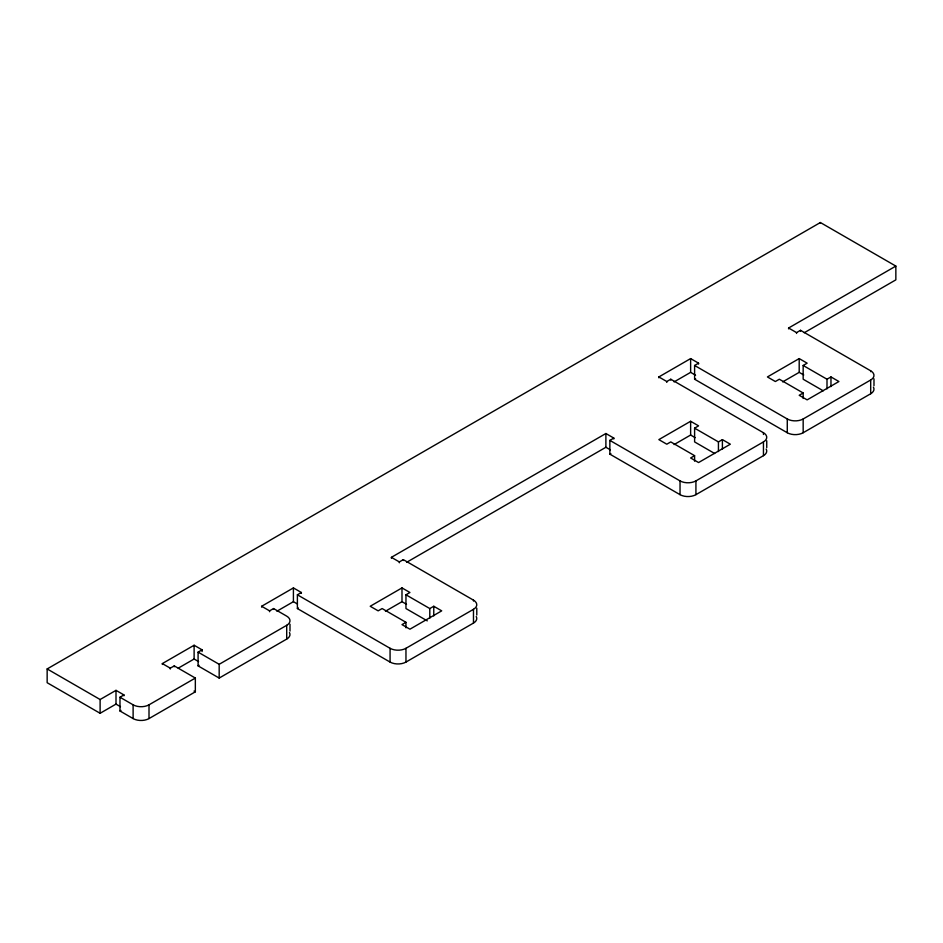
<?xml version="1.0" encoding="UTF-8"?>
<svg xmlns="http://www.w3.org/2000/svg" width="943" height="943" viewBox="0 0 943 943"><rect width="100%" height="100%" fill="white"/><g stroke="black" fill="none" stroke-linecap="round" stroke-linejoin="round"><path stroke-width="1.41" d="M120.468 706.684L116.001 704.103L100.111 713.285L47.15 682.708L47.15 668.941L820.375 222.524L895.85 266.091L895.85 279.859L804.249 332.738M47.15 668.941L100.111 699.517L116.001 690.347L123.946 694.932L123.946 695.793M162.337 664.45L162.337 663.589L194.117 645.248L202.061 649.833L202.061 651.554M261.647 607.127L261.647 606.266L293.414 587.913L301.359 592.499L301.359 593.359M658.851 377.801L658.851 376.941L690.63 358.588L698.574 363.173L698.574 364.033M162.337 663.589L170.282 668.174L174.255 665.888L195.342 678.064L195.342 691.82L149.006 718.578A11.233 6.483 0 0 1 133.116 718.578L119.973 710.987L119.973 697.231L123.946 694.932M289.489 632.576A11.233 6.483 0 0 1 286.707 639.083L219.177 678.064L198.089 665.888L198.089 652.132L202.061 649.833M261.647 606.266L269.58 610.852L273.553 608.553L286.79 616.192A11.233 6.483 0 0 1 286.707 625.315L286.707 639.083M476.25 616.522A11.233 6.483 0 0 1 473.48 623.075L405.961 662.069A11.233 6.483 0 0 1 390.072 662.069L297.387 608.553L297.387 594.797L301.359 592.499M658.851 376.941L666.795 381.526L670.768 379.227L763.453 432.743A11.233 6.483 0 0 1 763.453 441.913L763.453 455.669L695.922 494.662A11.233 6.483 0 0 1 680.033 494.662L609.862 454.149L609.862 440.381L613.834 438.094L613.834 438.955M873.454 387.196A11.233 6.483 0 0 1 870.695 393.75L803.165 432.743A11.233 6.483 0 0 1 787.275 432.743L694.602 379.227L694.602 365.471L698.574 363.173M178.227 668.174L194.117 659.004L198.584 661.585M276.9 611.217L293.414 601.681L297.387 603.968M674.104 381.891L690.63 372.355L695.592 375.22M119.973 710.987L120.963 710.409M198.089 665.888L199.079 665.31M297.387 608.553L298.389 607.987M694.602 379.227L695.592 378.662M391.392 558.197L391.392 557.337L605.889 433.509L613.834 438.094M788.607 328.871L788.607 328.011L895.85 266.091M119.973 697.231L133.116 704.822A11.233 6.483 0 0 0 149.006 704.822L195.342 678.064M198.089 652.132L219.177 664.308L286.707 625.315M391.392 557.337L399.337 561.922L403.309 559.635L473.48 600.149A11.233 6.483 0 0 1 473.48 609.319L473.48 623.075M788.607 328.011L796.552 332.596L800.524 330.309L870.695 370.823A11.233 6.483 0 0 1 870.695 379.994L870.695 393.75M406.622 562.311L605.889 447.265L610.357 449.846M609.862 454.149L610.852 453.571M427.285 620.871L405.961 608.553L405.961 594.797L409.934 592.499L401.989 587.913L370.21 606.266L378.155 610.852L382.127 608.553L405.961 622.309L405.961 627.814M714.664 453.5L694.602 441.913L694.602 428.157L698.574 425.859L690.63 421.273L658.851 439.615L666.795 444.2L670.768 441.913L694.602 455.669L694.602 461.174M823.239 390.815L803.165 379.227L803.165 365.471L807.137 363.173L799.192 358.588L767.425 376.941L775.358 381.526L779.331 379.227L803.165 392.983L803.165 398.488M385.463 611.217L401.989 601.681L406.527 604.298M674.104 444.577L690.63 435.029L695.168 437.658M782.666 381.891L799.192 372.355L803.731 374.972M405.961 622.309L401.989 624.608L409.934 629.193L441.713 610.852L433.768 606.266L429.796 608.553L405.961 594.797M694.602 455.669L690.63 457.968L698.574 462.553L730.342 444.2L722.397 439.615L718.436 441.913L694.602 428.157M803.165 392.983L799.192 395.282L807.137 399.867L838.916 381.526L830.972 376.941L826.999 379.227L803.165 365.471M297.387 594.797L390.072 648.301A11.233 6.483 0 0 0 405.961 648.301L473.48 609.319M609.862 440.381L680.033 480.895A11.233 6.483 0 0 0 695.922 480.895L763.453 441.913M694.602 365.471L787.275 418.975A11.233 6.483 0 0 0 803.165 418.975L870.695 379.994M194.022 691.066L195.342 691.82M873.984 378.85L873.984 385.722M870.695 370.823L870.695 371.683M830.972 376.941L830.972 386.571M826.999 379.227L826.999 388.858M820.375 222.524L820.375 223.385M803.165 418.975L803.165 432.743M800.524 330.309L800.524 331.17M799.192 358.588L799.192 372.355M796.552 332.596L796.552 333.457M787.275 418.975L787.275 432.743M766.742 440.77L766.742 447.642M763.453 432.743L763.453 434.464M722.397 439.615L722.397 449.245M718.436 441.913L718.436 451.544M695.922 480.895L695.922 494.662M690.63 358.588L690.63 372.355M690.63 421.273L690.63 435.029M680.033 480.895L680.033 494.662M670.768 379.227L670.768 380.088M666.795 381.526L666.795 382.386M605.889 433.509L605.889 447.265M476.781 608.176L476.781 615.048M473.48 600.149L473.48 601.009M433.768 606.266L433.768 615.897M429.796 608.553L429.796 618.184M405.961 648.301L405.961 662.069M403.309 559.635L403.309 560.496M401.989 587.913L401.989 601.681M399.337 561.922L399.337 562.782M390.072 648.301L390.072 662.069M293.414 587.913L293.414 601.681M289.996 624.219L289.996 631.091M273.553 608.553L273.553 609.414M269.58 610.852L269.58 611.712M219.177 664.308L219.177 678.064M194.117 645.248L194.117 659.004M174.255 665.888L174.255 666.748M170.282 668.174L170.282 669.035M149.006 704.822L149.006 718.578M133.116 704.822L133.116 718.578M116.001 690.347L116.001 704.103M100.111 699.517L100.111 713.285M766.211 449.116A11.233 6.483 0 0 1 763.453 455.669"/></g></svg>
